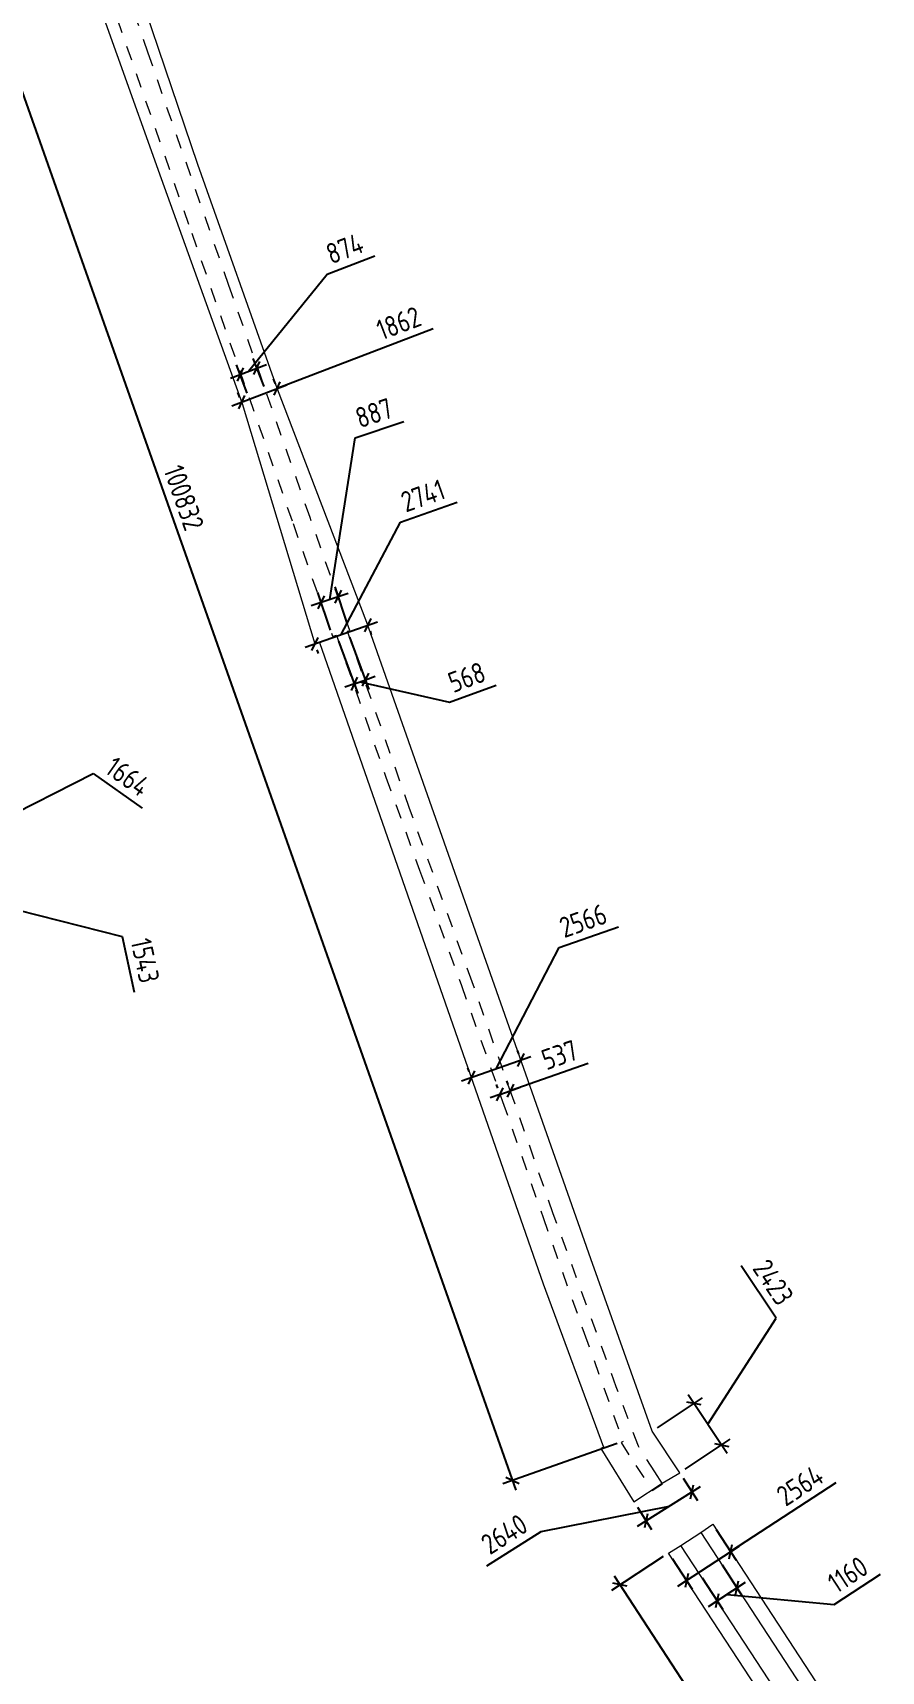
# Model space of a CAD drawing. Header units: millimetres. Extents: x 23457745 to 25202521, y 22218467 to 22861220.
# Drawn here: x 24622388 to 24663659, y 22540791 to 22620525 of the extents above; entities that cross this region are included whole.
import ezdxf

# ---------------------------------------------------------------- set-up
doc = ezdxf.new("R2010")
doc.units = ezdxf.units.MM
doc.linetypes.add('Штриховая', pattern=[2822.222233, 1411.111116, -1411.111116])
doc.styles.add('GOST 2.304', font='GOST_type.ttf')
doc.dimstyles.new('SPDS', dxfattribs={"dimscale": 100, "dimtxt": 2, "dimasz": 1, "dimexe": 1, "dimexo": 0.625, "dimgap": 0.7, "dimtad": 1, "dimdec": 0, "dimrnd": 0.001, "dimtxsty": 'GOST 2.304', "dimblk": 'OBLIQUE', "dimcen": 1.5, "dimdle": 1, "dimadec": 0, "dimazin": 2, "dimtfac": 0.75, "dimtdec": 0, "dimtmove": 1, "dimatfit": 3, "dimldrblk": 'OBLIQUE', "dimfxl": 1.25, "dimtolj": 1, "dimarcsym": 0})

# ---------------------------------------------------------------- blocks, each defined once
blk = doc.blocks.new('_Oblique')
at = {"color": 0, "linetype": 'ByBlock', "lineweight": -2}
blk.add_line((-0.5, -0.5), (0.5, 0.5), dxfattribs=at)
blk = doc.blocks.new('*D150')
at = {"color": 0, "lineweight": -2, "transparency": 16777216}
for p, q in [((24617608, 22580572), (24625325, 22584472)), ((24625325, 22584472), (24627708, 22582792)), ((24616404, 22580308), (24617216, 22581460)), ((24616519, 22581339), (24618696, 22579804)), ((24617764, 22579349), (24618576, 22580501))]:
    blk.add_line(p, q, dxfattribs=at)
at = {"layer": 'Defpoints', "color": 0, "lineweight": 30, "transparency": 16777216}
for p in [(24616224, 22580053), (24618287, 22580092), (24617584, 22579094)]:
    blk.add_point(p, dxfattribs=at)
at = {"color": 0, "lineweight": -2, "transparency": 16777216, "xscale": 500.0000000000001, "yscale": 500.0000000000001, "zscale": 500.0000000000001}
for p, rotation in [((24616928, 22581051), 144.8104450274171), ((24618287, 22580092), 324.8104450274171)]:
    blk.add_blockref('_Oblique', p, dxfattribs=dict(at, rotation=rotation))
at = {"color": 0, "transparency": 16777216, "insert": (24627007, 22584327), "char_height": 1000, "attachment_point": 5, "rotation": 324.81045, "style": 'GOST 2.304'}
blk.add_mtext('\\A1;1664', dxfattribs=at)
blk = doc.blocks.new('*D126')
at = {"color": 0, "lineweight": -2, "transparency": 16777216}
for p, q in [((24618532, 22579809), (24619066, 22577323)), ((24617889, 22579160), (24619126, 22579425)), ((24618799, 22578566), (24626733, 22576549)), ((24618213, 22577652), (24619450, 22577917)), ((24626733, 22576549), (24627315, 22573839))]:
    blk.add_line(p, q, dxfattribs=at)
at = {"layer": 'Defpoints', "color": 0, "lineweight": 30, "transparency": 16777216}
for p in [(24617584, 22579094), (24617908, 22577586), (24618961, 22577812)]:
    blk.add_point(p, dxfattribs=at)
at = {"color": 0, "lineweight": -2, "transparency": 16777216, "xscale": 500.0000000000001, "yscale": 500.0000000000001, "zscale": 500.0000000000001}
for p, rotation in [((24618637, 22579320), 102.127229566412), ((24618961, 22577812), 282.127229566412)]:
    blk.add_blockref('_Oblique', p, dxfattribs=dict(at, rotation=rotation))
at = {"color": 0, "transparency": 16777216, "insert": (24627855, 22575373), "char_height": 1000, "attachment_point": 5, "rotation": 282.12723, "style": 'GOST 2.304'}
blk.add_mtext('\\A1;1543', dxfattribs=at)
blk = doc.blocks.new('*D180')
at = {"color": 0, "lineweight": -2, "transparency": 16777216}
for p, q in [((24640274, 22596712), (24643024, 22597680)), ((24637396, 22591240), (24640274, 22596712)), ((24635632, 22590619), (24639161, 22591861)), ((24638793, 22591400), (24638855, 22591223)), ((24636207, 22590490), (24636269, 22590313))]:
    blk.add_line(p, q, dxfattribs=at)
at = {"layer": 'Defpoints', "color": 0, "lineweight": 30, "transparency": 16777216}
for p in [(24638689, 22591695), (24638689, 22591695), (24636103, 22590785)]:
    blk.add_point(p, dxfattribs=at)
at = {"color": 0, "lineweight": -2, "transparency": 16777216, "xscale": 500.0000000000001, "yscale": 500.0000000000001, "zscale": 500.0000000000001}
for p, rotation in [((24638689, 22591695), 19.38871380970157), ((24636103, 22590785), 199.3887138097016)]:
    blk.add_blockref('_Oblique', p, dxfattribs=dict(at, rotation=rotation))
at = {"color": 0, "transparency": 16777216, "insert": (24641367, 22597999), "char_height": 1000, "attachment_point": 5, "rotation": 19.38871, "style": 'GOST 2.304'}
blk.add_mtext('\\A1;2741', dxfattribs=at)
blk = doc.blocks.new('*D181')
at = {"color": 0, "lineweight": -2, "transparency": 16777216}
for p, q in [((24647999, 22576005), (24650884, 22577020)), ((24644926, 22570108), (24647999, 22576005)), ((24643244, 22569516), (24646608, 22570700)), ((24646032, 22570829), (24645970, 22571006)), ((24643612, 22569977), (24643549, 22570154))]:
    blk.add_line(p, q, dxfattribs=at)
at = {"layer": 'Defpoints', "color": 0, "lineweight": 30, "transparency": 16777216}
for p in [(24646136, 22570534), (24646136, 22570534), (24643715, 22569682)]:
    blk.add_point(p, dxfattribs=at)
at = {"color": 0, "lineweight": -2, "transparency": 16777216, "xscale": 500.0000000000001, "yscale": 500.0000000000001, "zscale": 500.0000000000001}
for p, rotation in [((24646136, 22570534), 19.38871380961188), ((24643715, 22569682), 199.3887138096119)]:
    blk.add_blockref('_Oblique', p, dxfattribs=dict(at, rotation=rotation))
at = {"color": 0, "transparency": 16777216, "insert": (24649159, 22577315), "char_height": 1000, "attachment_point": 5, "rotation": 19.38871, "style": 'GOST 2.304'}
blk.add_mtext('\\A1;2566', dxfattribs=at)
blk = doc.blocks.new('*D182')
at = {"color": 0, "lineweight": -2, "transparency": 16777216}
for p, q in [((24651798, 22547843), (24654874, 22549787)), ((24654031, 22550185), (24654719, 22549097)), ((24653336, 22548815), (24647101, 22547578)), ((24651800, 22548775), (24652487, 22547687)), ((24647101, 22547578), (24644455, 22545906))]:
    blk.add_line(p, q, dxfattribs=at)
at = {"layer": 'Defpoints', "color": 0, "lineweight": 30, "transparency": 16777216}
for p in [(24653864, 22550450), (24654452, 22549520), (24651633, 22549039)]:
    blk.add_point(p, dxfattribs=at)
at = {"color": 0, "lineweight": -2, "transparency": 16777216, "xscale": 500.0000000000001, "yscale": 500.0000000000001, "zscale": 500.0000000000001}
for p, rotation in [((24654452, 22549520), 32.29517935739755), ((24652220, 22548110), 212.2951793573976)]:
    blk.add_blockref('_Oblique', p, dxfattribs=dict(at, rotation=rotation))
at = {"color": 0, "transparency": 16777216, "insert": (24645324, 22547461), "char_height": 1000, "attachment_point": 5, "rotation": 32.29518, "style": 'GOST 2.304'}
blk.add_mtext('\\A1;2640', dxfattribs=at)
blk = doc.blocks.new('*D183')
at = {"color": 0, "lineweight": -2, "transparency": 16777216}
for p, q in [((24661455, 22549956), (24656335, 22546610)), ((24655633, 22547685), (24656609, 22546191)), ((24653770, 22544933), (24656754, 22546883)), ((24653486, 22546282), (24654462, 22544788))]:
    blk.add_line(p, q, dxfattribs=at)
at = {"layer": 'Defpoints', "color": 0, "lineweight": 30, "transparency": 16777216}
for p in [(24655462, 22547946), (24653315, 22546543), (24656335, 22546610)]:
    blk.add_point(p, dxfattribs=at)
at = {"color": 0, "lineweight": -2, "transparency": 16777216, "xscale": 500.0000000000001, "yscale": 500.0000000000001, "zscale": 500.0000000000001}
for p, rotation in [((24656335, 22546610), 33.16541201903412), ((24654189, 22545207), 213.1654120190342)]:
    blk.add_blockref('_Oblique', p, dxfattribs=dict(at, rotation=rotation))
at = {"color": 0, "transparency": 16777216, "insert": (24659709, 22549831), "char_height": 1000, "attachment_point": 5, "rotation": 33.16541, "style": 'GOST 2.304'}
blk.add_mtext('\\A1;2564', dxfattribs=at)
blk = doc.blocks.new('*D184')
at = {"color": 0, "lineweight": -2, "transparency": 16777216}
for p, q in [((24653054, 22546372), (24650534, 22544725)), ((24658581, 22533334), (24650679, 22545417)), ((24654630, 22539375), (24649734, 22532157)), ((24660409, 22535126), (24657889, 22533478)), ((24649734, 22532157), (24651604, 22529299))]:
    blk.add_line(p, q, dxfattribs=at)
at = {"layer": 'Defpoints', "color": 0, "lineweight": 30, "transparency": 16777216}
for p in [(24653315, 22546543), (24650953, 22544998), (24660670, 22535297)]:
    blk.add_point(p, dxfattribs=at)
at = {"color": 0, "lineweight": -2, "transparency": 16777216, "xscale": 500.0000000000001, "yscale": 500.0000000000001, "zscale": 500.0000000000001}
for p, rotation in [((24650953, 22544998), 123.1842176744561), ((24658307, 22533752), 303.1842176744561)]:
    blk.add_blockref('_Oblique', p, dxfattribs=dict(at, rotation=rotation))
at = {"color": 0, "transparency": 16777216, "insert": (24651381, 22531193), "char_height": 1000, "attachment_point": 5, "rotation": 303.18422, "style": 'GOST 2.304'}
blk.add_mtext('\\A1;13438', dxfattribs=at)
blk = doc.blocks.new('*D187')
at = {"color": 0, "lineweight": -2, "transparency": 16777216}
for p, q in [((24617240, 22646951), (24611680, 22644988)), ((24611985, 22645626), (24645888, 22549604)), ((24650809, 22551872), (24645250, 22549909))]:
    blk.add_line(p, q, dxfattribs=at)
at = {"layer": 'Defpoints', "color": 0, "lineweight": 30, "transparency": 16777216}
for p in [(24617534, 22647055), (24651104, 22551976), (24645721, 22550075)]:
    blk.add_point(p, dxfattribs=at)
at = {"color": 0, "lineweight": -2, "transparency": 16777216, "xscale": 500.0000000000001, "yscale": 500.0000000000001, "zscale": 500.0000000000001}
for p, rotation in [((24612152, 22645155), 109.4464575199588), ((24645721, 22550075), 289.4464575199588)]:
    blk.add_blockref('_Oblique', p, dxfattribs=dict(at, rotation=rotation))
at = {"color": 0, "transparency": 16777216, "insert": (24629738, 22597898), "char_height": 1000, "attachment_point": 5, "rotation": 289.44646, "style": 'GOST 2.304'}
blk.add_mtext('\\A1;100832', dxfattribs=at)
blk = doc.blocks.new('*D188')
at = {"color": 0, "lineweight": -2, "transparency": 16777216}
for p, q in [((24658548, 22557975), (24656851, 22560519)), ((24655220, 22552810), (24658548, 22557975)), ((24652779, 22552639), (24654963, 22554096)), ((24656169, 22551386), (24654270, 22554234)), ((24654124, 22550623), (24656308, 22552080))]:
    blk.add_line(p, q, dxfattribs=at)
at = {"layer": 'Defpoints', "color": 0, "lineweight": 30, "transparency": 16777216}
for p in [(24654547, 22553818), (24652519, 22552465), (24653864, 22550450)]:
    blk.add_point(p, dxfattribs=at)
at = {"color": 0, "lineweight": -2, "transparency": 16777216, "xscale": 500.0000000000001, "yscale": 500.0000000000001, "zscale": 500.0000000000001}
for p, rotation in [((24654547, 22553818), 123.7067695317679), ((24655892, 22551802), 303.7067695317679)]:
    blk.add_blockref('_Oblique', p, dxfattribs=dict(at, rotation=rotation))
at = {"color": 0, "transparency": 16777216, "insert": (24658408, 22559719), "char_height": 1000, "attachment_point": 5, "rotation": 303.70677, "style": 'GOST 2.304'}
blk.add_mtext('\\A1;2423', dxfattribs=at)
blk = doc.blocks.new('*D189')
at = {"color": 0, "lineweight": -2, "transparency": 16777216}
for p, q in [((24638076, 22600818), (24640436, 22601607)), ((24636832, 22592949), (24638076, 22600818)), ((24637704, 22591740), (24637094, 22593563)), ((24635937, 22592650), (24637727, 22593248)), ((24636863, 22591459), (24636253, 22593282))]:
    blk.add_line(p, q, dxfattribs=at)
at = {"layer": 'Defpoints', "color": 0, "lineweight": 30, "transparency": 16777216}
for p in [(24637253, 22593089), (24636962, 22591162), (24637803, 22591443)]:
    blk.add_point(p, dxfattribs=at)
at = {"color": 0, "lineweight": -2, "transparency": 16777216, "xscale": 500.0000000000001, "yscale": 500.0000000000001, "zscale": 500.0000000000001}
for p, rotation in [((24637253, 22593089), 18.47578513773524), ((24636412, 22592808), 198.4757851377352)]:
    blk.add_blockref('_Oblique', p, dxfattribs=dict(at, rotation=rotation))
at = {"color": 0, "transparency": 16777216, "insert": (24638986, 22602019), "char_height": 1000, "attachment_point": 5, "rotation": 18.47579, "style": 'GOST 2.304'}
blk.add_mtext('\\A1;887', dxfattribs=at)
blk = doc.blocks.new('*D190')
at = {"color": 0, "lineweight": -2, "transparency": 16777216}
for p, q in [((24637800, 22591114), (24638739, 22588573)), ((24637267, 22590917), (24638206, 22588376)), ((24638033, 22588845), (24637564, 22588672)), ((24638033, 22588845), (24638566, 22589042)), ((24638033, 22588845), (24638566, 22589042)), ((24638299, 22588943), (24642665, 22587945)), ((24638566, 22589042), (24639035, 22589215)), ((24642665, 22587945), (24644931, 22588782))]:
    blk.add_line(p, q, dxfattribs=at)
at = {"layer": 'Defpoints', "color": 0, "lineweight": 30, "transparency": 16777216}
for p in [(24637159, 22591210), (24637692, 22591407), (24638566, 22589042)]:
    blk.add_point(p, dxfattribs=at)
at = {"color": 0, "lineweight": -2, "transparency": 16777216, "xscale": 500.0000000000001, "yscale": 500.0000000000001, "zscale": 500.0000000000001}
for p, rotation in [((24638033, 22588845), 20.28329685811803), ((24638566, 22589042), 200.283296858118)]:
    blk.add_blockref('_Oblique', p, dxfattribs=dict(at, rotation=rotation))
at = {"color": 0, "transparency": 16777216, "insert": (24643503, 22589162), "char_height": 1000, "attachment_point": 5, "rotation": 20.2833, "style": 'GOST 2.304'}
blk.add_mtext('\\A1;568', dxfattribs=at)
blk = doc.blocks.new('*D191')
at = {"color": 0, "lineweight": -2, "transparency": 16777216}
for p, q in [((24641857, 22606118), (24634278, 22603214)), ((24632073, 22602369), (24634745, 22603393)), ((24632454, 22602772), (24632361, 22603015)), ((24634192, 22603438), (24634099, 22603681))]:
    blk.add_line(p, q, dxfattribs=at)
at = {"layer": 'Defpoints', "color": 0, "lineweight": 30, "transparency": 16777216}
for p in [(24634278, 22603214), (24634304, 22603147), (24632566, 22602480)]:
    blk.add_point(p, dxfattribs=at)
at = {"color": 0, "lineweight": -2, "transparency": 16777216, "xscale": 500.0000000000001, "yscale": 500.0000000000001, "zscale": 500.0000000000001}
for p, rotation in [((24634278, 22603214), 20.97031439287349), ((24632540, 22602548), 200.9703143928735)]:
    blk.add_blockref('_Oblique', p, dxfattribs=dict(at, rotation=rotation))
at = {"color": 0, "transparency": 16777216, "insert": (24640188, 22606390), "char_height": 1000, "attachment_point": 5, "rotation": 20.97031, "style": 'GOST 2.304'}
blk.add_mtext('\\A1;1862', dxfattribs=at)
blk = doc.blocks.new('*D170')
at = {"color": 0, "lineweight": -2, "transparency": 16777216}
for p, q in [((24636703, 22608785), (24639025, 22609675)), ((24632883, 22604054), (24636703, 22608785)), ((24633639, 22603303), (24633112, 22604677)), ((24632008, 22603719), (24633758, 22604389)), ((24632823, 22602991), (24632296, 22604365))]:
    blk.add_line(p, q, dxfattribs=at)
at = {"layer": 'Defpoints', "color": 0, "lineweight": 30, "transparency": 16777216}
for p in [(24633291, 22604210), (24633750, 22603012), (24632935, 22602699)]:
    blk.add_point(p, dxfattribs=at)
at = {"color": 0, "lineweight": -2, "transparency": 16777216, "xscale": 500.0000000000001, "yscale": 500.0000000000001, "zscale": 500.0000000000001}
for p, rotation in [((24633291, 22604210), 20.97031439306928), ((24632475, 22603898), 200.9703143930693)]:
    blk.add_blockref('_Oblique', p, dxfattribs=dict(at, rotation=rotation))
at = {"color": 0, "transparency": 16777216, "insert": (24637560, 22610024), "char_height": 1000, "attachment_point": 5, "rotation": 20.97031, "style": 'GOST 2.304'}
blk.add_mtext('\\A1;874', dxfattribs=at)
blk = doc.blocks.new('*D175')
at = {"color": 0, "lineweight": -2, "transparency": 16777216}
for p, q in [((24655917, 22545963), (24656918, 22544432)), ((24661367, 22544038), (24663628, 22545516)), ((24654946, 22545329), (24655947, 22543797)), ((24655255, 22543942), (24657063, 22545124)), ((24656159, 22544533), (24661367, 22544038))]:
    blk.add_line(p, q, dxfattribs=at)
at = {"layer": 'Defpoints', "color": 0, "lineweight": 30, "transparency": 16777216}
for p in [(24654775, 22545590), (24655746, 22546225), (24656644, 22544850)]:
    blk.add_point(p, dxfattribs=at)
at = {"color": 0, "lineweight": -2, "transparency": 16777216, "xscale": 500.0000000000001, "yscale": 500.0000000000001, "zscale": 500.0000000000001}
for p, rotation in [((24656644, 22544850), 33.16541201934675), ((24655673, 22544215), 213.1654120193467)]:
    blk.add_blockref('_Oblique', p, dxfattribs=dict(at, rotation=rotation))
at = {"color": 0, "transparency": 16777216, "insert": (24662032, 22545489), "char_height": 1000, "attachment_point": 5, "rotation": 33.16541, "style": 'GOST 2.304'}
blk.add_mtext('\\A1;1160', dxfattribs=at)
blk = doc.blocks.new('*D197')
at = {"color": 0, "lineweight": -2, "transparency": 16777216}
for p, q in [((24649405, 22570371), (24645617, 22569042)), ((24645513, 22569337), (24645451, 22569514)), ((24645110, 22568864), (24644638, 22568699)), ((24645006, 22569159), (24644944, 22569336)), ((24645110, 22568864), (24645617, 22569042)), ((24645110, 22568864), (24645617, 22569042)), ((24645617, 22569042), (24646089, 22569208))]:
    blk.add_line(p, q, dxfattribs=at)
at = {"layer": 'Defpoints', "color": 0, "lineweight": 30, "transparency": 16777216}
for p in [(24645110, 22568864), (24645617, 22569042), (24645617, 22569042)]:
    blk.add_point(p, dxfattribs=at)
at = {"color": 0, "lineweight": -2, "transparency": 16777216, "xscale": 500.0000000000001, "yscale": 500.0000000000001, "zscale": 500.0000000000001}
for p, rotation in [((24645110, 22568864), 19.3297637344879), ((24645617, 22569042), 199.3297637344879)]:
    blk.add_blockref('_Oblique', p, dxfattribs=dict(at, rotation=rotation))
at = {"color": 0, "transparency": 16777216, "insert": (24648017, 22570785), "char_height": 1000, "attachment_point": 5, "rotation": 19.32976, "style": 'GOST 2.304'}
blk.add_mtext('\\A1;537', dxfattribs=at)

msp = doc.modelspace()

# ---------------------------------------------------------------- linework, layer by layer
at = {"color": 5, "linetype": 'Штриховая', "lineweight": 20, "ltscale": 0.5}
msp.add_lwpolyline([(24623244.693, 22630537.815), (24630117.616, 22610768.403), (24635051.291, 22596636.514), (24636961.549, 22591162.218), (24637158.549, 22591210.218), (24639568.396, 22584295.766), (24641201.393, 22579780.785), (24643238.319, 22574158.265), (24645240.051, 22568523.244), (24647208.697, 22562876.469), (24649210.429, 22557241.447), (24651104.061, 22551975.574), (24651014.35, 22551923.665), (24651718.086, 22550804.169), (24652514.711, 22549583.319), (24653019.837, 22549914.419), (24652639.903, 22550494.046), (24651846.747, 22551744.128), (24650773.097, 22554623.505), (24647706.118, 22563053.168), (24645736.874, 22568699.731), (24643757.451, 22574342.677), (24640714.337, 22582780.817), (24637742.1, 22591252.105), (24637691.767, 22591407.285), (24637802.549, 22591443.217), (24635874.849, 22596936.264), (24631925.83, 22608229.61), (24628001.955, 22619527.629), (24626045.352, 22625178.48)], dxfattribs=at)
at = {"lineweight": 20}
for points in [[(24624316.826, 22625517.322), (24628636.586, 22613438.471), (24632565.659, 22602480.41), (24636103.462, 22590784.647), (24636328.751, 22590852.663), (24647214.148, 22559644.692), (24650145.842, 22551688.112), (24650016.555, 22551623.504), (24651632.765, 22549039.188), (24653004.264, 22549938.178), (24653864.137, 22550449.539), (24652519.315, 22552465.498), (24649540.84, 22560859.772), (24638641.669, 22591829.117), (24634289.982, 22603183.228), (24630420.412, 22614110.327), (24626287.057, 22626331.608)], [(24655462.953, 22547944.33), (24662823.584, 22536681.273), (24662237.609, 22536298.345), (24661264.751, 22535666.564), (24660670.067, 22535297.307), (24653315.267, 22546543.379), (24653910.864, 22546911.162), (24654881.431, 22547546.457), (24655462.953, 22547944.33)]]:
    msp.add_lwpolyline(points, dxfattribs=at)
at = {"color": 5, "lineweight": 20}
msp.add_lwpolyline([(24654881.431, 22547546.457), (24662237.609, 22536298.345), (24661264.751, 22535666.564), (24653910.864, 22546911.162), (24654881.431, 22547546.457)], dxfattribs=at)

# ---------------------------------------------------------------- dimensions: what is measured, and where the dimension line sits
dim = msp.add_aligned_dim(p1=(24617534.475, 22647055.44), p2=(24651104.061, 22551975.574), distance=-5708.611, dimstyle='SPDS', override={"dimscale": 500, "dimlfac": 1})
dim.commit()
dim.dimension.update_dxf_attribs({"geometry": '*D187', "text_midpoint": (24629738.5, 22597898.188)})
for base, p1, p2, angle, override, picture, middle in [((24633291.018, 22604210.307), (24632934.779, 22602698.994), (24633750.442, 22603011.612), 20.97031439, {"dimscale": 500, "dimlfac": 1}, '*D170', (24637029.326, 22608910.196)), ((24634278.228, 22603213.897), (24632565.659, 22602480.41), (24634303.997, 22603146.663), 20.97031439, {"dimscale": 500, "dimlfac": 1}, '*D191', (24640456.867, 22605689.723)), ((24637252.599, 22593089.156), (24636961.549, 22591162.218), (24637802.549, 22591443.217), 18.47578514, {"dimscale": 500, "dimlfac": 1}, '*D189', (24638407.789, 22600929.047)), ((24638689.013, 22591694.591), (24636103.462, 22590784.647), (24638689.013, 22591694.591), 19.38871381, {"dimscale": 500, "dimlfac": 1}, '*D180', (24640604.584, 22596828.502)), ((24638565.953, 22589041.935), (24637158.549, 22591210.218), (24637691.767, 22591407.285), 20.28329686, {"dimscale": 500, "dimlfac": 1}, '*D190', (24642993.605, 22588066.288)), ((24618287.362, 22580092.218), (24616223.819, 22580052.888), (24617583.531, 22579094.088), 324.81044503, {"dimscale": 500, "dimlfac": 1}, '*D150', (24625610.814, 22584270.701)), ((24618960.81, 22577812.217), (24617583.531, 22579094.088), (24617907.607, 22577585.906), 282.12722957, {"dimscale": 500, "dimlfac": 1}, '*D126', (24626806.405, 22576206.895)), ((24646136.14, 22570534.026), (24643715.45, 22569682.102), (24646136.14, 22570534.026), 19.38871381, {"dimscale": 500, "dimlfac": 1}, '*D181', (24648328.981, 22576121.313)), ((24645616.768, 22569042.132), (24645109.774, 22568864.289), (24645616.768, 22569042.132), 19.32976374, {"dimscale": 500}, '*D197', (24648625.913, 22569050.027)), ((24654547.197, 22553818.273), (24653864.137, 22550449.539), (24652519.315, 22552465.498), 123.70676953, {"dimscale": 500, "dimlfac": 1}, '*D188', (24658354.156, 22558266.512)), ((24656335.098, 22546609.794), (24653315.267, 22546543.379), (24655461.76, 22547946.155), 33.16541202, {"dimscale": 500, "dimlfac": 1}, '*D183', (24660615.415, 22548443.971)), ((24654451.635, 22549520.036), (24651632.765, 22549039.188), (24653864.137, 22550449.539), 32.29517936, {"dimscale": 500, "dimlfac": 1}, '*D182', (24646805.419, 22547391.072)), ((24650952.582, 22544998.211), (24660670.067, 22535297.307), (24653315.267, 22546543.379), 123.18421767, {"dimscale": 500, "dimlfac": 1}, '*D184', (24649925.874, 22531864.116)), ((24656644.197, 22544850.072), (24654774.817, 22545590.119), (24655745.846, 22546224.706), 33.16541202, {"dimscale": 500, "dimlfac": 1}, '*D175', (24661659.909, 22544229.51))]:
    dim = msp.add_linear_dim(base=base, p1=p1, p2=p2, angle=angle, dimstyle='SPDS', override=override)
    dim.commit()
    dim.dimension.update_dxf_attribs({"geometry": picture, "text_midpoint": middle, "dimtype": 161})

doc.saveas('drawing.dxf')
